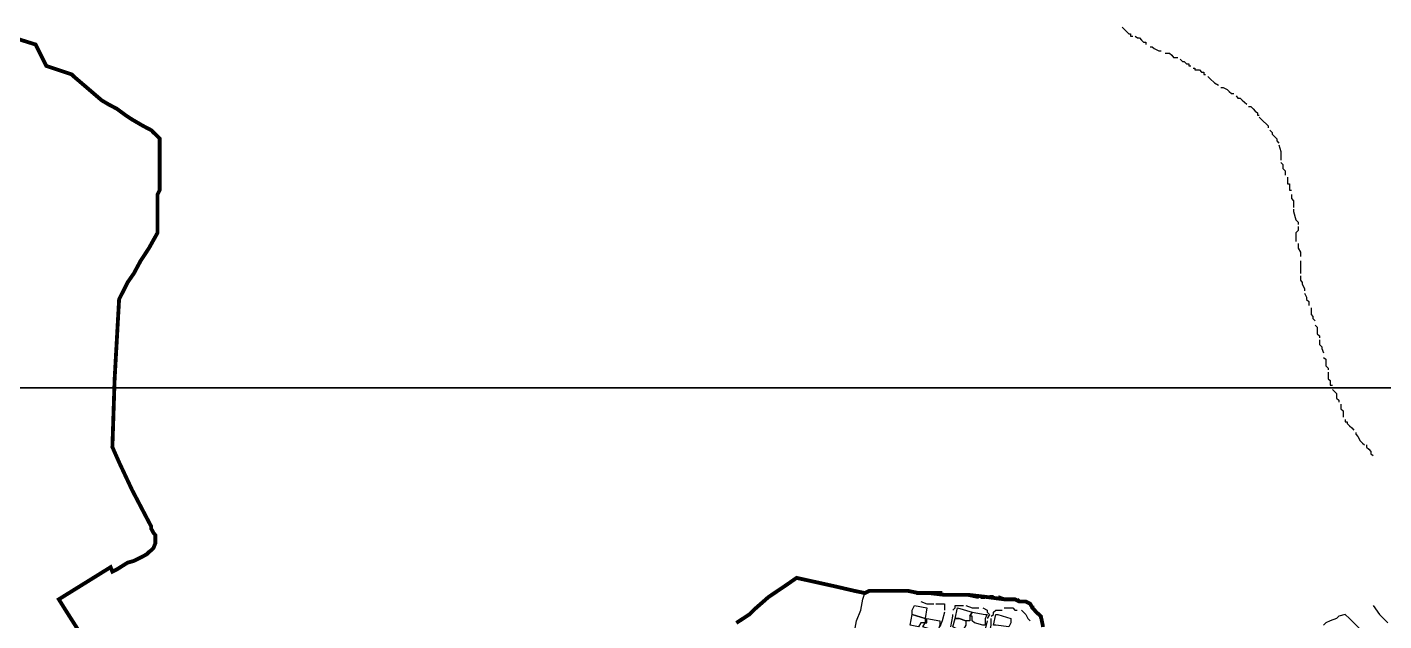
# Model space of a CAD drawing. Header units: millimetres. Extents: x -3588 to 75209, y -3737 to 38254.
# Drawn here: x 17472 to 18329, y 33089 to 33464 of the extents above; entities that cross this region are included whole.
import ezdxf

# ---------------------------------------------------------------- set-up
doc = ezdxf.new("R2010")
doc.units = ezdxf.units.MM
doc.layers.add('P', color=253, linetype='Continuous')

msp = doc.modelspace()

# ---------------------------------------------------------------- linework, layer by layer
at = {"layer": 'P'}
for points in [[(18164.034, 33464.431), (18165.442, 33463.023), (18168.275, 33460.206), (18169.395, 33460.206), (18169.395, 33458.782), (18170.803, 33458.782)], [(18172.228, 33458.782), (18173.636, 33457.662), (18175.044, 33457.662), (18176.165, 33456.253), (18177.589, 33454.845), (18178.997, 33454.845), (18178.997, 33453.421)], [(18181.814, 33452.012), (18182.95, 33452.012), (18184.359, 33450.892), (18187.175, 33449.468), (18188.6, 33449.468)], [(18191.128, 33448.059), (18192.552, 33448.059), (18193.961, 33448.059), (18195.369, 33446.651), (18196.489, 33445.243), (18197.914, 33445.243), (18199.322, 33445.243)], [(18200.73, 33444.106), (18202.139, 33442.698), (18203.275, 33442.698), (18204.683, 33441.29), (18206.092, 33441.29), (18206.092, 33439.881), (18207.5, 33439.881)], [(18208.924, 33438.457), (18210.045, 33438.457), (18210.045, 33437.337), (18211.453, 33437.337), (18212.877, 33437.337), (18214.285, 33435.929), (18215.694, 33435.929), (18215.694, 33434.52), (18216.814, 33434.52)], [(18218.238, 33433.096), (18219.647, 33431.688), (18222.463, 33429.143), (18225.008, 33427.735)], [(18226.416, 33426.326), (18227.825, 33426.326), (18230.369, 33424.918), (18231.778, 33423.782), (18233.202, 33422.373), (18234.61, 33422.373)], [(18236.019, 33420.965), (18237.139, 33419.557), (18238.563, 33419.557), (18239.971, 33418.132), (18242.788, 33415.604)], [(18243.924, 33414.195), (18245.333, 33414.195), (18246.741, 33412.771), (18248.149, 33411.363), (18249.574, 33410.243), (18249.574, 33408.818), (18250.694, 33408.818)], [(18250.694, 33407.41), (18252.102, 33406.002), (18256.343, 33402.049), (18256.343, 33400.64)], [(18257.464, 33399.232), (18258.888, 33397.808), (18258.888, 33396.687), (18261.704, 33393.871), (18261.704, 33392.446), (18263.113, 33391.038)], [(18263.113, 33389.918), (18264.249, 33385.677), (18264.249, 33384.269), (18264.249, 33383.132), (18264.249, 33380.316)], [(18264.249, 33378.907), (18265.657, 33377.483), (18265.657, 33376.363), (18265.657, 33374.954), (18267.066, 33373.546), (18267.066, 33370.713)], [(18268.474, 33369.593), (18268.474, 33368.169), (18268.474, 33365.352), (18269.898, 33365.352), (18269.898, 33363.944), (18269.898, 33361.399), (18271.019, 33361.399)], [(18271.019, 33358.583), (18271.019, 33357.158), (18271.019, 33356.038), (18272.427, 33354.63), (18272.427, 33353.221), (18272.427, 33351.797), (18272.427, 33350.389)], [(18272.427, 33349.268), (18272.427, 33347.844), (18273.851, 33342.483), (18275.26, 33341.075), (18275.26, 33339.666)], [(18275.26, 33338.258), (18275.26, 33336.834), (18275.26, 33335.713), (18273.851, 33334.305), (18273.851, 33332.897), (18273.851, 33331.472), (18273.851, 33330.064), (18273.851, 33328.944)], [(18275.26, 33327.519), (18275.26, 33326.111), (18275.26, 33324.703), (18276.668, 33322.158), (18276.668, 33320.75), (18276.668, 33319.341)], [(18276.668, 33316.509), (18276.668, 33315.389), (18276.668, 33313.98), (18276.668, 33312.572), (18276.668, 33311.148), (18276.668, 33309.739), (18276.668, 33308.619)], [(18276.668, 33307.195), (18276.668, 33305.786), (18276.668, 33304.378), (18277.788, 33302.97), (18277.788, 33301.833), (18279.213, 33299.017), (18279.213, 33297.608)], [(18279.213, 33296.184), (18280.621, 33293.656), (18280.621, 33292.247), (18282.029, 33290.823), (18282.029, 33289.415), (18282.029, 33288.294)], [(18283.438, 33286.87), (18283.438, 33285.462), (18283.438, 33284.053), (18283.438, 33282.645), (18284.574, 33281.509), (18284.574, 33280.1), (18285.982, 33278.692)], [(18285.982, 33275.859), (18287.39, 33274.739), (18287.39, 33273.331), (18287.39, 33271.922), (18287.39, 33270.498), (18288.799, 33269.09), (18288.799, 33267.97)], [(18288.799, 33266.545), (18288.799, 33265.137), (18288.799, 33263.729), (18290.223, 33262.32), (18290.223, 33261.184), (18291.343, 33258.367)], [(18291.343, 33255.535), (18292.752, 33254.414), (18292.752, 33253.006), (18292.752, 33250.173), (18294.176, 33248.765), (18294.176, 33247.645)], [(18294.176, 33246.221), (18294.176, 33243.404), (18294.176, 33241.996), (18295.584, 33240.859), (18295.584, 33239.451), (18295.584, 33238.043), (18296.993, 33238.043)], [(18296.993, 33235.21), (18299.537, 33232.681), (18299.537, 33231.273), (18299.537, 33229.849), (18300.946, 33228.44), (18300.946, 33227.32)], [(18302.354, 33225.896), (18302.354, 33224.487), (18302.354, 33223.079), (18303.762, 33221.671), (18303.762, 33220.535), (18303.762, 33217.718)], [(18304.899, 33216.31), (18304.899, 33214.885), (18306.307, 33214.885), (18306.307, 33213.765), (18307.715, 33212.357), (18309.123, 33210.948), (18310.548, 33209.524)], [(18311.668, 33208.116), (18311.668, 33206.995), (18313.076, 33205.571), (18314.501, 33202.754), (18315.909, 33201.346), (18317.317, 33200.21)], [(18318.438, 33200.21), (18318.438, 33198.802), (18319.862, 33197.393), (18321.27, 33195.985), (18321.27, 33194.561), (18322.679, 33193.44)], [(17994.667, 33080.806), (17996.075, 33089), (17998.892, 33095.77), (18000.028, 33102.539), (18001.436, 33106.492), (18004.253, 33107.9), (18006.797, 33107.9), (18009.63, 33107.9), (18013.567, 33107.9), (18020.353, 33107.9), (18028.53, 33107.9), (18035.316, 33106.492), (18042.086, 33106.492), (18051.688, 33105.372), (18058.457, 33105.372), (18066.651, 33105.372), (18078.782, 33103.948), (18089.505, 33102.539), (18096.29, 33102.539), (18099.107, 33101.131), (18103.06, 33101.131), (18105.876, 33099.723), (18107.301, 33097.178), (18109.829, 33094.361), (18112.662, 33091.817), (18114.07, 33085.047)], [(18031.363, 33095.77), (18032.771, 33098.586), (18040.677, 33097.178), (18039.541, 33090.408), (18031.363, 33092.937), (18031.363, 33095.77)], [(18036.724, 33101.131), (18040.677, 33099.723), (18044.902, 33099.723)], [(18046.327, 33099.723), (18047.447, 33099.723), (18051.688, 33099.723), (18051.688, 33095.77)], [(18051.688, 33094.361), (18050.279, 33089), (18048.855, 33085.047)], [(18057.049, 33095.77), (18058.457, 33097.178), (18058.457, 33098.586), (18059.866, 33098.586), (18063.819, 33098.586)], [(18067.772, 33090.408), (18067.772, 33089), (18065.227, 33089), (18061.002, 33090.408), (18058.457, 33090.408), (18059.866, 33097.178), (18069.18, 33094.361), (18067.772, 33091.817), (18067.772, 33090.408)], [(18065.227, 33098.586), (18069.18, 33097.178), (18073.421, 33097.178)], [(18077.374, 33090.408), (18077.374, 33086.167), (18075.965, 33086.167), (18070.604, 33087.576), (18069.18, 33089), (18069.18, 33091.817), (18067.772, 33091.817), (18069.18, 33094.361), (18077.374, 33092.937), (18078.782, 33092.937), (18077.374, 33090.408)], [(18075.965, 33097.178), (18078.782, 33095.77), (18078.782, 33094.361), (18080.19, 33092.937), (18078.782, 33090.408)], [(18081.327, 33091.817), (18082.735, 33092.937), (18082.735, 33094.361), (18084.143, 33095.77), (18085.552, 33095.77), (18086.976, 33095.77), (18088.096, 33095.77)], [(18089.505, 33097.178), (18090.929, 33097.178), (18092.337, 33097.178), (18094.866, 33097.178), (18096.29, 33095.77), (18097.698, 33095.77)], [(18100.515, 33095.77), (18101.651, 33094.361), (18103.06, 33092.937), (18104.468, 33090.408), (18105.876, 33089)], [(18322.679, 33098.586), (18326.632, 33092.937), (18331.993, 33087.576)], [(18039.541, 33089), (18039.541, 33087.576), (18036.724, 33087.576), (18035.316, 33085.047), (18029.955, 33086.167), (18031.363, 33092.937), (18039.541, 33090.408), (18039.541, 33089)], [(18048.855, 33086.167), (18047.447, 33082.214), (18038.133, 33085.047), (18039.541, 33087.576), (18040.677, 33087.576), (18040.677, 33090.408), (18048.855, 33089), (18048.855, 33086.167)], [(18055.641, 33085.047), (18057.049, 33091.817), (18057.049, 33092.937)], [(18065.227, 33086.167), (18063.819, 33083.623), (18059.866, 33083.623), (18057.049, 33085.047), (18058.457, 33090.408), (18061.002, 33090.408), (18065.227, 33089), (18065.227, 33086.167)], [(18078.782, 33089), (18077.374, 33083.623), (18075.965, 33079.398)], [(18080.19, 33080.806), (18081.327, 33086.167), (18081.327, 33090.408)], [(18093.746, 33087.576), (18092.337, 33085.047), (18084.143, 33086.167), (18082.735, 33086.167), (18084.143, 33092.937), (18085.552, 33092.937), (18093.746, 33090.408), (18093.746, 33087.576)], [(18333.401, 33064.722), (18328.04, 33070.084), (18321.27, 33076.853), (18317.317, 33080.806), (18313.076, 33085.047), (18309.123, 33089), (18307.715, 33090.408), (18304.899, 33092.937), (18300.946, 33091.817), (18299.537, 33090.408), (18295.584, 33089), (18292.752, 33087.576), (18291.343, 33086.167)]]:
    msp.add_lwpolyline(points, dxfattribs=at)
for points, const_width in [([(17463.679, 33457.662), (17477.234, 33453.421), (17484.004, 33439.881), (17500.088, 33434.52), (17501.512, 33433.096), (17519.004, 33418.132), (17523.245, 33415.604), (17528.606, 33412.771), (17533.968, 33408.818), (17538.209, 33406.002), (17544.978, 33402.049), (17550.339, 33399.232), (17551.748, 33397.808), (17552.884, 33396.687), (17554.292, 33395.279), (17555.701, 33393.871), (17555.701, 33392.446), (17555.701, 33389.918), (17555.701, 33385.677), (17555.701, 33383.132), (17555.701, 33377.483), (17555.701, 33370.713), (17555.701, 33368.169), (17555.701, 33361.399), (17554.292, 33358.583), (17554.292, 33345.027), (17554.292, 33339.666), (17554.292, 33334.305), (17548.931, 33324.703), (17543.57, 33316.509), (17539.329, 33308.619), (17535.376, 33302.97), (17530.015, 33292.247), (17527.198, 33241.996), (17525.774, 33198.802), (17530.015, 33189.199), (17538.209, 33171.707), (17547.523, 33153.911), (17550.339, 33148.55), (17550.339, 33147.142), (17551.748, 33144.597), (17552.884, 33143.189), (17552.884, 33140.372), (17552.884, 33139.236), (17552.884, 33137.827), (17551.748, 33135.011), (17550.339, 33133.586), (17548.931, 33132.466), (17547.523, 33131.058), (17544.978, 33129.649), (17539.329, 33126.817), (17535.376, 33125.697), (17528.606, 33121.456), (17525.774, 33120.047), (17524.654, 33122.864), (17491.91, 33102.539), (17496.135, 33095.77), (17527.198, 33046.926)], 2.417), ([(17920.137, 33087.576), (17928.331, 33092.937), (17931.148, 33095.77), (17940.462, 33103.948), (17952.593, 33112.141), (17958.242, 33116.094), (17982.52, 33110.733), (17994.667, 33107.9), (18001.436, 33106.492), (18004.253, 33107.9), (18006.797, 33107.9), (18009.63, 33107.9), (18013.567, 33107.9), (18020.353, 33107.9), (18028.53, 33107.9), (18035.316, 33106.492), (18042.086, 33106.492), (18051.688, 33105.372), (18058.457, 33105.372), (18066.651, 33105.372), (18078.782, 33103.948), (18089.505, 33102.539), (18096.29, 33102.539), (18099.107, 33101.131), (18103.06, 33101.131), (18105.876, 33099.723), (18107.301, 33097.178), (18109.829, 33094.361), (18112.662, 33091.817), (18114.07, 33085.047)], 2.417), ([(17920.137, 33087.576), (17928.331, 33092.937), (17931.148, 33095.77), (17940.462, 33103.948), (17952.593, 33112.141), (17958.242, 33116.094), (17982.52, 33110.733), (17994.667, 33107.9), (18001.436, 33106.492), (18004.253, 33107.9), (18006.797, 33107.9), (18009.63, 33107.9), (18013.567, 33107.9), (18020.353, 33107.9), (18028.53, 33107.9), (18035.316, 33106.492), (18042.086, 33106.492), (18051.688, 33105.372), (18058.457, 33105.372), (18066.651, 33105.372), (18078.782, 33103.948), (18089.505, 33102.539), (18096.29, 33102.539), (18099.107, 33101.131), (18103.06, 33101.131), (18105.876, 33099.723), (18107.301, 33097.178), (18109.829, 33094.361), (18112.662, 33091.817), (18114.07, 33085.047)], 1.2), ([(18033.892, 33106.492), (18035.316, 33106.492), (18038.133, 33106.492)], 2.417), ([(18039.541, 33106.492), (18042.086, 33106.492), (18050.279, 33106.492)], 2.417), ([(18051.688, 33105.372), (18055.641, 33105.372)], 2.417), ([(18057.049, 33105.372), (18058.457, 33105.372), (18059.866, 33105.372)], 2.417), ([(18062.41, 33105.372), (18066.651, 33105.372), (18073.421, 33103.948)], 2.417), ([(18074.541, 33103.948), (18077.374, 33103.948)], 2.417), ([(18080.19, 33103.948), (18082.735, 33103.948)], 2.417), ([(18085.552, 33103.948), (18089.505, 33102.539), (18094.866, 33102.539)], 2.417), ([(18097.698, 33102.539), (18099.107, 33101.131), (18100.515, 33101.131)], 2.417), ([(18101.651, 33101.131), (18103.06, 33101.131), (18105.876, 33099.723)], 2.417), ([(18107.301, 33098.586), (18107.301, 33097.178), (18109.829, 33094.361), (18112.662, 33091.817), (18112.662, 33090.408)], 2.417)]:
    msp.add_lwpolyline(points, dxfattribs=dict(at, const_width=const_width))
at = {"layer": 'P', "color": 254, "const_width": 1.2}
msp.add_lwpolyline([(11361.594, 33236.293), (26562.224, 33236.293)], dxfattribs=at)

doc.saveas('drawing.dxf')
